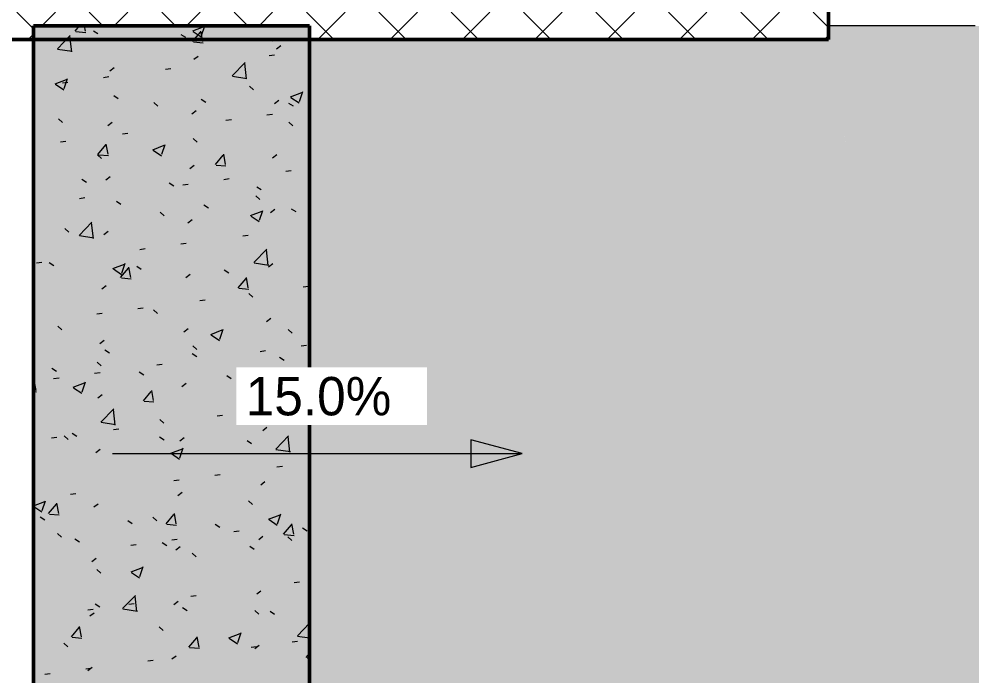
# Model space of a CAD drawing. Header units: inches. Extents: x -4294 to -464, y 9706 to 12475.
# Drawn here: x -3441.6 to -3162.3, y 11584.5 to 11777 of the extents above; entities that cross this region are included whole.
import ezdxf

# ---------------------------------------------------------------- set-up
doc = ezdxf.new("R2010")
doc.units = ezdxf.units.IN
doc.header["$MEASUREMENT"] = 0
for name, color, linetype, lineweight in [('0-1', 7, 'Continuous', 5), ('A-FLOR-1', 10, 'Continuous', 13), ('A-FLOR-2', 250, 'Continuous', 50), ('A-FLOR-PATT-1', 8, 'Continuous', 9), ('A-WALL-5', 250, 'Continuous', 50), ('A-WALL-PATT-4', 252, 'Continuous', 9), ('G-ANNO-DIMS', 111, 'Continuous', 9)]:
    doc.layers.add(name, color=color, linetype=linetype, lineweight=lineweight)
doc.layers.add('A-AREA-PATT-1', color=7, linetype='Continuous', lineweight=9, transparency=1)
doc.styles.add('Century Gothic', font='ufonts.com_century-gothic.ttf', dxfattribs={"height": 11.25})

# ---------------------------------------------------------------- blocks, each defined once
blk = doc.blocks.new('CTR - 1st Phase - Shell_rvt-1-FLOOR PLAN - BASEMENT')
at = {"layer": 'A-FLOR-PATT-1'}
h = blk.add_hatch(dxfattribs=at)
h.set_pattern_fill('FP_1', color=256, style=0, pattern_type=2)
h.set_pattern_definition([(50, (0, 0), (34.4287, -3.01202), [3.6, -39.6]), (355, (0, 0), (-6.6596, 36.10481), [2.88, -31.68]), (100.451, (2.87, -0.25), (27.76876, 33.0931), [3.06, -33.655]), (46.184, (0, 9.6), (51.22752, -7.94535), [5.4, -59.4]), (96.636, (4.27, 8.94), (44.86319, 46.7577), [4.589, -50.482]), (351.184, (0, 9.6), (44.86417, 46.75745), [4.32, -47.52]), (21, (4.8, 7.2), (28.65176, -19.325734), [3.6, -39.6]), (326, (4.8, 7.2), (11.67934, 34.80662), [2.88, -31.68]), (71.451, (7.188, 5.59), (40.33096, 15.48132), [3.06, -33.655]), (37.5, (0, 0), (0.583112, 15.978979), [1.584, -29.712, 1.584, -30.576, -31.8]), (37.5, (0, 0), (0.583112, 15.978979), [-63.456, 1.584, -30.216]), (7.5, (0, 0), (12.62689, 18.932107), [1.584, -16.752, 1.584, -28.992, -12.12]), (7.5, (0, 0), (12.62689, 18.932107), [-48.912, 1.584, -10.536]), (327.5, (-10.704, 0), (25.622992, -1.082799), [1.584, -10.416, 1.584, -35.856, -49.68]), (327.5, (-10.704, 0), (25.622992, -1.082799), [-49.44, 1.584, -48.096]), (317.5, (-15.504, 0), (27.99243, 4.80496), [1.584, -14.016, 1.584, -23.28, -35.28]), (317.5, (-15.504, 0), (27.99243, 4.80496), [-40.464, 1.584, -33.696])])
h.paths.add_polyline_path([(-3437.3, 11542.99), (-3356.44, 11542.99), (-3356.44, 11774.99), (-3437.3, 11774.99), (-3437.3, 11543.03)], flags=0)
at = {"layer": 'A-FLOR-1'}
blk.add_line((-3161.32, 11774.99), (-3204.37, 11774.99), dxfattribs=at)
at = {"layer": 'A-FLOR-2'}
for p, q in [((-3437.3, 11774.99), (-3437.3, 11542.99)), ((-3356.44, 11774.99), (-3437.3, 11774.99)), ((-3356.44, 11542.99), (-3356.44, 11774.99))]:
    blk.add_line(p, q, dxfattribs=at)
blk = doc.blocks.new('CTR - 1st Phase -Stairs _ Elevators_rvt-1-FLOOR PLAN - BASEMENT')
at = {"layer": 'A-AREA-PATT-1'}
blk.add_hatch(color=256, dxfattribs=at).paths.add_polyline_path([(-3437.3, 11542.99), (-3356.44, 11542.99), (-3356.44, 11546.99), (-3204.37, 11546.99), (-3204.37, 11544.61), (-3065.32, 11544.61), (-3065.32, 11774.99), (-3204.37, 11774.99), (-3204.37, 11770.99), (-3206.86, 11770.99), (-3206.31, 11769.52), (-3206.82, 11769.13), (-3199.27, 11740.79), (-3199.27, 11728.91), (-3207.58, 11770.99), (-3356.44, 11770.99), (-3356.44, 11774.99), (-3437.3, 11774.99), (-3437.3, 11543.03)], flags=0)
at = {"layer": 'A-WALL-PATT-4'}
h = blk.add_hatch(dxfattribs=at)
h.set_pattern_fill('FP_32', color=256, style=0, pattern_type=2)
h.set_pattern_definition([(45, (0, 0), (-10.606602, 10.606602), []), (135, (0, 0), (-10.606602, -10.606602), [])])
h.paths.add_polyline_path([(-3437.3, 11770.99), (-3437.3, 11774.99), (-3356.44, 11774.99), (-3356.44, 11770.99), (-3204.37, 11770.99), (-3204.37, 11778.99), (-3748.91, 11778.99), (-3748.91, 11770.99), (-3449.76, 11770.99)], flags=0)
at = {"layer": 'A-WALL-5'}
for p, q in [((-3204.37, 11770.99), (-3204.37, 11778.99)), ((-3748.91, 11770.99), (-3204.37, 11770.99))]:
    blk.add_line(p, q, dxfattribs=at)

msp = doc.modelspace()

# ---------------------------------------------------------------- hatches: boundary and pattern name
at = {"layer": 'A-AREA-PATT-1'}
msp.add_hatch(color=256, dxfattribs=at).paths.add_polyline_path([(-3199.2741, 11728.911), (-3199.2741, 11740.7926), (-3206.8158, 11769.1347), (-3206.3076, 11769.5207), (-3206.8625, 11770.9894), (-3207.5838, 11770.9894), (-3204.3737, 11754.7342)], flags=0)
at = {"layer": 'G-ANNO-DIMS'}
msp.add_hatch(color=256, dxfattribs=at).paths.add_polyline_path([(-3294.1486, 11649.6036), (-3309.1486, 11653.6228), (-3309.1486, 11645.5844)], flags=0)

# ---------------------------------------------------------------- linework, layer by layer
for p, q in [((-3294.1486, 11649.6036), (-3309.1486, 11653.6228)), ((-3309.1486, 11653.6228), (-3309.1486, 11645.5844)), ((-3414.1486, 11649.6036), (-3294.1486, 11649.6036)), ((-3309.1486, 11645.5844), (-3294.1486, 11649.6036))]:
    msp.add_line(p, q, dxfattribs=at)

# ---------------------------------------------------------------- block references
at = {"layer": '0-1'}
for name in ['CTR - 1st Phase - Shell_rvt-1-FLOOR PLAN - BASEMENT', 'CTR - 1st Phase -Stairs _ Elevators_rvt-1-FLOOR PLAN - BASEMENT']:
    msp.add_blockref(name, (0, 0), dxfattribs=at)

# ---------------------------------------------------------------- next in the draw order: texts
at = {"layer": 'G-ANNO-DIMS', "insert": (-3375.116, 11672.0828), "char_height": 11.25, "width": 50.321886, "attachment_point": 1, "line_spacing_factor": 0.984502, "style": 'Century Gothic', "bg_fill": 3, "box_fill_scale": 1.25, "bg_fill_color": 256, "bg_fill_true_color": 13158600, "bg_fill_transparency": 0}
msp.add_mtext('15.0%', dxfattribs=at)

doc.saveas('drawing.dxf')
